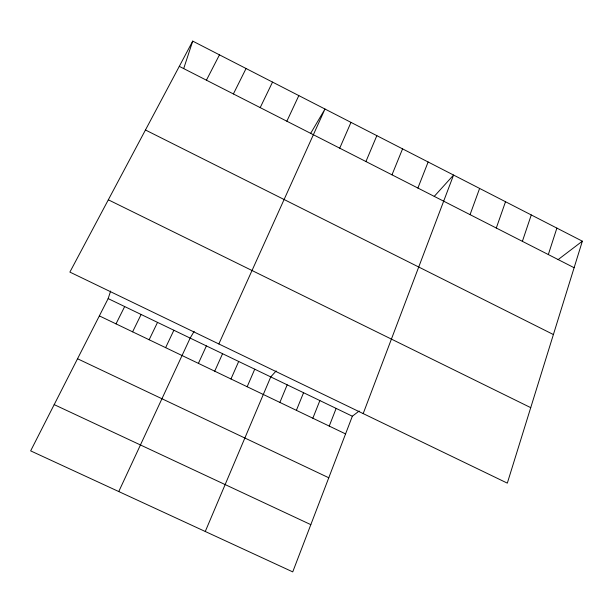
<?xml version="1.0" encoding="UTF-8"?>
<svg xmlns="http://www.w3.org/2000/svg" width="613" height="613" viewBox="0 0 613 613"><rect width="100%" height="100%" fill="white"/><g stroke="black" fill="none" stroke-linecap="round" stroke-linejoin="round"><path stroke-width="0.92" d="M582.35 241.177L507.319 483.136L69.882 272.088L192.72 41.117L582.35 241.177L558.091 259.636M548.328 254.564L556.888 228.097M359.203 410.994L352.345 416.212L292.738 571.883L30.65 450.869L108.156 298.6L110.631 291.045M183.693 68.587L192.72 41.117M522.383 241.338L531.272 214.948M496.292 228.028L505.518 201.723M470.056 214.642L479.619 188.421M363.187 413.599L453.566 175.05L434.242 196.382M329.235 426.081L336.146 408.411M417.897 188.045L428.135 161.993M312.845 418.219L319.879 400.573M391.991 174.828L402.565 148.859M296.385 410.335L303.565 392.718M279.88 402.419L287.183 384.826M365.93 161.541L376.849 135.657M205.263 531.494L270.747 376.911L276.172 370.926M247.169 386.742L254.74 369.202M339.725 148.17L350.988 122.378M230.971 378.98L238.679 361.471M214.719 371.187L222.565 353.701M218.833 343.954L324.982 109.03L310.668 133.35M198.413 363.371L206.389 345.916M118.761 491.557L190.16 338.1L194.137 331.342M286.861 121.213L298.83 95.597M165.625 347.655L173.87 330.254M149.143 339.755L157.526 322.384M260.203 107.612L272.524 82.096M132.607 331.825L141.128 314.484M233.392 93.942L246.074 68.51M116.01 323.871L124.669 306.561M206.42 80.188L219.469 54.856M54.189 404.618L310.822 524.651M77.537 358.758L328.775 477.772M99.352 315.887L345.571 433.912M108.156 298.6L352.345 416.212M108.325 199.8L530.728 407.653M145.45 129.987L553.393 334.545M179.295 66.35L574.12 267.72"/></g></svg>
